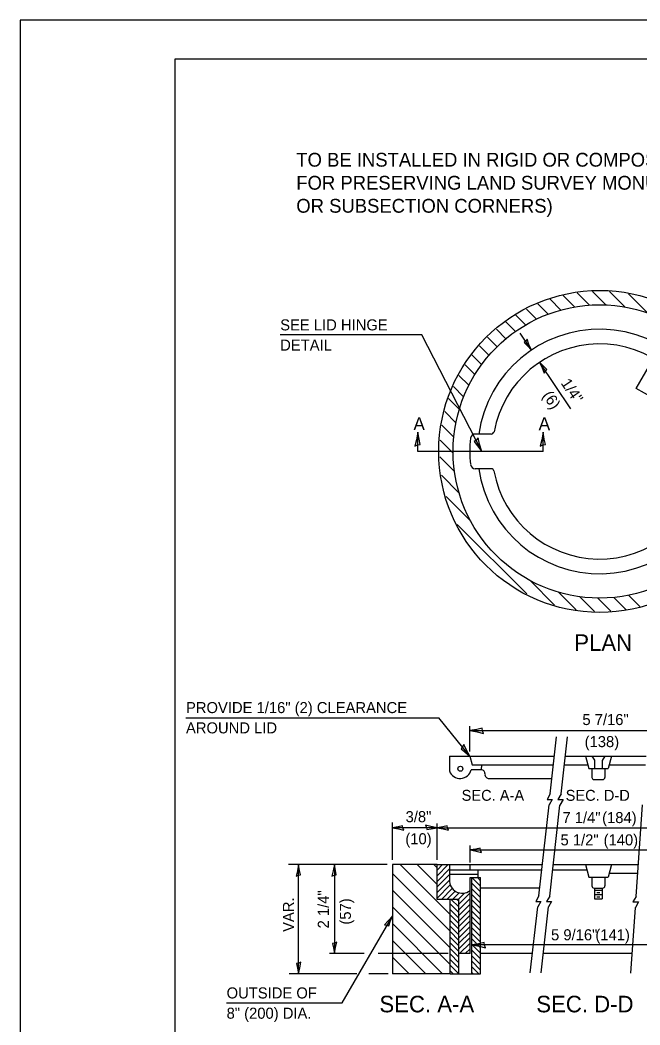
# Model space of a CAD drawing. Extents: x 99977 to 100657, y 99437 to 99877.
# Drawn here: x 99976.7 to 100136.6, y 99618 to 99877.2 of the extents above; entities that cross this region are included whole.
import ezdxf

# ---------------------------------------------------------------- set-up
doc = ezdxf.new("R2010")
doc.units = 0
for name, color, linetype in [('Design_EX_Roadway Dimensions', 7, 'Continuous'), ('Design_PR_Railroad Track', 7, 'Continuous'), ('Design_PR_Roadway Dimensions', 7, 'Continuous'), ('Design_PR_Roadway Notes', 7, 'Continuous'), ('Drainage_PR_Adjustment Items', 7, 'Continuous'), ('Level 43', 7, 'Continuous'), ('Level 8', 7, 'Continuous'), ('Removal_Items', 7, 'Continuous'), ('Sheets_50 Reference Boundary', 7, 'Continuous'), ('Sheets_General Details', 7, 'Continuous'), ('Sheets_Printer Plotting Border', 7, 'Continuous'), ('Topo_NonHighway Improvements', 7, 'Continuous')]:
    doc.layers.add(name, color=color, linetype=linetype)

msp = doc.modelspace()

# ---------------------------------------------------------------- linework, layer by layer
at = {"layer": 'Design_PR_Railroad Track'}
for p, q in [((100095.46, 99653.71), (100093.22, 99655.95)), ((100095.46, 99652.27), (100093.22, 99654.51)), ((100095.46, 99655.15), (100094.66, 99655.95)), ((100095.46, 99650.83), (100093.22, 99653.07)), ((100095.46, 99649.4), (100093.22, 99651.63)), ((100089.86, 99646.96), (100087.62, 99649.2)), ((100089.86, 99648.4), (100087.91, 99650.35)), ((100089.86, 99649.84), (100089.35, 99650.35)), ((100095.46, 99647.96), (100093.22, 99650.19)), ((100095.46, 99646.52), (100093.22, 99648.75)), ((100089.86, 99645.52), (100087.62, 99647.76)), ((100089.86, 99644.08), (100087.62, 99646.32)), ((100095.46, 99645.08), (100093.22, 99647.31)), ((100089.86, 99642.64), (100087.62, 99644.88)), ((100095.46, 99643.64), (100093.22, 99645.87)), ((100095.46, 99642.2), (100093.22, 99644.44)), ((100089.86, 99641.2), (100087.62, 99643.44)), ((100089.86, 99639.76), (100087.62, 99642.01)), ((100095.46, 99640.76), (100093.22, 99643)), ((100095.46, 99639.32), (100093.22, 99641.56)), ((100089.86, 99638.32), (100087.62, 99640.57)), ((100089.86, 99636.89), (100087.62, 99639.13)), ((100095.46, 99637.88), (100093.22, 99640.12)), ((100095.46, 99636.44), (100093.22, 99638.68)), ((100089.86, 99635.45), (100087.62, 99637.69)), ((100089.86, 99634.01), (100087.62, 99636.25)), ((100095.46, 99635), (100093.22, 99637.24)), ((100095.46, 99633.56), (100093.22, 99635.8)), ((100089.86, 99632.57), (100087.62, 99634.81)), ((100089.86, 99631.13), (100087.62, 99633.37)), ((100095.46, 99632.12), (100093.22, 99634.36)), ((100088.42, 99631.13), (100087.62, 99631.93)), ((100095.01, 99631.13), (100093.22, 99632.92)), ((100093.57, 99631.13), (100093.22, 99631.48))]:
    msp.add_line(p, q, dxfattribs=at)
at = {"layer": 'Design_PR_Roadway Notes'}
for p, q in [((100135.64, 99782.17), (100150.51, 99807.92)), ((100080.35, 99795.94), (100043.79, 99795.94)), ((100095.81, 99765.89), (100080.35, 99795.94)), ((100139.91, 99779.7), (100135.64, 99782.17)), ((100079.3, 99765.89), (100079.3, 99770.83)), ((100111.63, 99765.89), (100111.63, 99770.83)), ((100111.63, 99765.89), (100079.3, 99765.89)), ((100019.48, 99697.2), (100084.72, 99697.2)), ((100092.71, 99687.3), (100084.72, 99697.2)), ((100113.46, 99677.53), (100115.11, 99692.31)), ((100116.26, 99677.56), (100117.9, 99692.31)), ((100113.46, 99677.53), (100112.64, 99676.1)), ((100113.46, 99677.53), (100112.64, 99676.1)), ((100116.26, 99677.56), (100115.42, 99676.11)), ((100116.26, 99677.56), (100115.43, 99676.11)), ((100110.54, 99651.23), (100113.15, 99674.7)), ((100112.64, 99676.1), (100113.95, 99676.1)), ((100112.64, 99676.1), (100113.96, 99676.1)), ((100113.95, 99676.1), (100113.15, 99674.7)), ((100113.96, 99676.1), (100113.15, 99674.7)), ((100113.33, 99651.2), (100115.94, 99674.68)), ((100115.42, 99676.11), (100116.77, 99676.11)), ((100115.43, 99676.11), (100116.77, 99676.11)), ((100116.77, 99676.11), (100115.94, 99674.68)), ((100116.77, 99676.11), (100115.95, 99674.68)), ((100135.64, 99651.1), (100137.31, 99674.76)), ((100110.54, 99651.23), (100109.72, 99649.8)), ((100109.72, 99649.8), (100111.03, 99649.8)), ((100111.03, 99649.8), (100110.23, 99648.41)), ((100113.33, 99651.2), (100112.51, 99649.76)), ((100112.51, 99649.76), (100113.82, 99649.76)), ((100113.82, 99649.76), (100113.02, 99648.38)), ((100135.64, 99651.1), (100134.81, 99649.67)), ((100134.81, 99649.67), (100136.24, 99649.67)), ((100136.24, 99649.67), (100135.43, 99648.27)), ((100108.33, 99631.38), (100110.23, 99648.41)), ((100111.14, 99631.38), (100113.02, 99648.38)), ((100134.23, 99631.34), (100135.43, 99648.27)), ((100059.75, 99623.68), (100072.73, 99646.04)), ((100029.96, 99623.68), (100059.75, 99623.68))]:
    msp.add_line(p, q, dxfattribs=at)
for points in [[(100078.56, 99767.27), (100079.24, 99767.56), (100079.9, 99767.67), (100079.61, 99769.05), (100079.3, 99770.83), (100078.96, 99768.93)], [(100110.88, 99767.27), (100111.57, 99767.56), (100112.22, 99767.67), (100111.94, 99769.05), (100111.63, 99770.83), (100111.28, 99768.93)], [(100094.84, 99769.4), (100094.36, 99768.83), (100093.83, 99768.43), (100094.72, 99767.34), (100095.81, 99765.89), (100095.24, 99767.74)], [(100091.19, 99690.27), (100090.87, 99689.67), (100090.47, 99689.21), (100091.47, 99688.4), (100092.71, 99687.3), (100091.86, 99688.86)], [(100070.7, 99643.78), (100071.31, 99643.71), (100071.83, 99643.51), (100072.2, 99644.63), (100072.73, 99646.04), (100071.68, 99644.81)]]:
    msp.add_lwpolyline(points, close=True, dxfattribs=at)
at = {"layer": 'Drainage_PR_Adjustment Items'}
for p, q in [((100087.62, 99646.46), (100074.77, 99659.31)), ((100084.26, 99654.14), (100079.09, 99659.31)), ((100084.26, 99658.45), (100083.41, 99659.31)), ((100087.62, 99642.14), (100072.73, 99657.03)), ((100087.62, 99637.83), (100072.73, 99652.72)), ((100087.62, 99633.51), (100072.73, 99648.4)), ((100085.68, 99631.13), (100072.73, 99644.08)), ((100081.36, 99631.13), (100072.73, 99639.76)), ((100077.04, 99631.13), (100072.73, 99635.45))]:
    msp.add_line(p, q, dxfattribs=at)
for points in [[(100127.84, 99803.7), (100124.39, 99807.16)], [(100132.68, 99803.18), (100128.74, 99807.12)], [(100116.21, 99802.38), (100113.43, 99805.16)], [(100119.73, 99803.17), (100116.8, 99806.11)], [(100123.58, 99803.64), (100120.44, 99806.79)], [(100138.48, 99801.7), (100133.66, 99806.53)], [(100109.92, 99800.04), (100107.33, 99802.62)], [(100112.94, 99801.33), (100110.28, 99803.99)], [(100104.47, 99796.85), (100101.98, 99799.33)], [(100107.09, 99798.54), (100104.57, 99801.06)], [(100102.02, 99794.97), (100099.56, 99797.43)], [(100099.75, 99792.92), (100097.3, 99795.37)], [(100097.66, 99790.7), (100095.2, 99793.15)], [(100095.74, 99788.3), (100093.26, 99790.78)], [(100094, 99785.72), (100091.49, 99788.23)], [(100092.46, 99782.95), (100089.89, 99785.51)], [(100091.11, 99779.97), (100088.47, 99782.61)], [(100089.99, 99776.77), (100087.24, 99779.52)], [(100089.13, 99773.31), (100086.24, 99776.21)], [(100088.57, 99769.55), (100085.48, 99772.64)], [(100088.4, 99765.41), (100085.03, 99768.77)], [(100088.75, 99760.74), (100084.95, 99764.54)], [(100089.92, 99755.24), (100085.38, 99759.78)], [(100092.94, 99747.91), (100086.61, 99754.24)], [(100107.4, 99729.13), (100089.47, 99747.06)], [(100114.59, 99726.26), (100108.25, 99732.6)], [(100120.13, 99725.04), (100115.59, 99729.58)], [(100124.88, 99724.6), (100121.09, 99728.4)], [(100129.12, 99724.69), (100125.75, 99728.05)], [(100132.99, 99725.14), (100129.9, 99728.23)], [(100136.55, 99725.89), (100133.66, 99728.79)], [(100132.99, 99725.14), (100132.99, 99725.14)]]:
    msp.add_lwpolyline(points, dxfattribs=at)
at = {"layer": 'Level 43'}
for p, q in [((100108.62, 99792.05), (100105.72, 99796.37)), ((100118.82, 99776.91), (100110.74, 99788.91)), ((100092.71, 99688.47), (100092.71, 99695)), ((100092.71, 99693.88), (100156.32, 99693.88)), ((100072.73, 99660.54), (100072.73, 99670.15)), ((100084.26, 99660.54), (100084.26, 99669.95)), ((100084.26, 99668.83), (100072.73, 99668.83)), ((100084.26, 99668.83), (100167.52, 99668.83)), ((100092.77, 99659.87), (100092.77, 99664.26)), ((100092.77, 99663.08), (100159.26, 99663.08)), ((100071.42, 99659.31), (100045.91, 99659.31)), ((100048.53, 99631.13), (100048.53, 99659.31)), ((100057.76, 99659.31), (100057.76, 99636.35)), ((100158.56, 99638.59), (100093.22, 99638.59)), ((100065.45, 99636.35), (100056.5, 99636.35)), ((100087.14, 99636.35), (100069.06, 99636.35)), ((100063.53, 99631.13), (100046.12, 99631.13)), ((100071.64, 99631.13), (100066.68, 99631.13))]:
    msp.add_line(p, q, dxfattribs=at)
for points in [[(100107.48, 99794.86), (100107.14, 99794.34), (100106.74, 99793.96), (100107.58, 99793.14), (100108.62, 99792.05), (100107.98, 99793.52)], [(100111.88, 99786.1), (100112.22, 99786.62), (100112.62, 99787), (100111.78, 99787.82), (100110.74, 99788.91), (100111.38, 99787.44)], [(100096.27, 99693.13), (100095.98, 99693.82), (100095.87, 99694.48), (100094.49, 99694.19), (100092.71, 99693.88), (100094.61, 99693.53)], [(100075.69, 99668.21), (100075.45, 99668.78), (100075.36, 99669.32), (100074.21, 99669.08), (100072.73, 99668.83), (100074.31, 99668.54)], [(100081.29, 99669.45), (100081.53, 99668.88), (100081.62, 99668.33), (100082.77, 99668.57), (100084.26, 99668.83), (100082.67, 99669.11)], [(100087.23, 99668.21), (100086.99, 99668.78), (100086.89, 99669.32), (100085.74, 99669.08), (100084.26, 99668.83), (100085.84, 99668.54)], [(100095.73, 99662.45), (100095.49, 99663.02), (100095.4, 99663.57), (100094.25, 99663.33), (100092.77, 99663.08), (100094.35, 99662.79)], [(100047.91, 99656.34), (100048.48, 99656.58), (100049.03, 99656.67), (100048.79, 99657.82), (100048.53, 99659.31), (100048.24, 99657.72)], [(100057.14, 99656.34), (100057.71, 99656.58), (100058.26, 99656.67), (100058.02, 99657.82), (100057.76, 99659.31), (100057.47, 99657.72)], [(100058.38, 99639.32), (100057.81, 99639.08), (100057.27, 99638.98), (100057.51, 99637.84), (100057.76, 99636.35), (100058.05, 99637.93)], [(100096.78, 99637.85), (100096.49, 99638.53), (100096.38, 99639.19), (100095, 99638.9), (100093.22, 99638.59), (100095.12, 99638.25)], [(100049.15, 99634.1), (100048.58, 99633.85), (100048.03, 99633.76), (100048.27, 99632.61), (100048.53, 99631.13), (100048.82, 99632.71)]]:
    msp.add_lwpolyline(points, close=True, dxfattribs=at)
at = {"layer": 'Level 8'}
for p, q in [((100098.2, 99770.39), (100094.25, 99770.39)), ((100098.25, 99761.44), (100094.13, 99761.44)), ((100087.45, 99687.3), (100087.45, 99683.46)), ((100087.45, 99687.3), (100092.71, 99687.3)), ((100092.71, 99687.3), (100093.32, 99685.07)), ((100092.71, 99687.3), (100114.55, 99687.3)), ((100093.32, 99685.07), (100114.3, 99685.07)), ((100095.77, 99685.07), (100095.65, 99683.78)), ((100117.08, 99685.07), (100123.15, 99685.07)), ((100117.34, 99687.3), (100122.53, 99687.3)), ((100122.53, 99687.3), (100123.4, 99684.06)), ((100122.53, 99687.3), (100129.25, 99687.3)), ((100124.21, 99687.32), (100124.91, 99686.25)), ((100124.91, 99686.25), (100124.91, 99684.06)), ((100127.57, 99687.31), (100126.87, 99686.2)), ((100126.87, 99686.2), (100126.87, 99684.06)), ((100129.25, 99687.3), (100128.38, 99684.06)), ((100128.64, 99685.07), (100138.03, 99685.07)), ((100129.25, 99687.3), (100138.2, 99687.3)), ((100095.65, 99683.78), (100093.09, 99683.78)), ((100123.4, 99684.06), (100128.38, 99684.06)), ((100124.21, 99684.07), (100124.21, 99681.82)), ((100127.57, 99684.07), (100127.57, 99681.82)), ((100097.69, 99681.55), (100113.91, 99681.55)), ((100124.77, 99681.26), (100127.01, 99681.26)), ((100084.26, 99659.31), (100072.73, 99659.31)), ((100072.73, 99659.31), (100072.73, 99631.13)), ((100084.26, 99659.31), (100092.77, 99659.31)), ((100084.26, 99650.35), (100084.26, 99659.31)), ((100087.45, 99659.31), (100087.45, 99655.39)), ((100092.77, 99657.94), (100092.77, 99659.31)), ((100092.77, 99659.31), (100111.44, 99659.31)), ((100114.23, 99659.31), (100136.21, 99659.31)), ((100115.16, 99659.31), (100125.46, 99659.31)), ((100122.53, 99659.31), (100123.4, 99656.06)), ((100129.25, 99659.31), (100128.38, 99656.06)), ((100087.45, 99657.94), (100111.29, 99657.94)), ((100087.45, 99656.86), (100094.85, 99656.86)), ((100094.85, 99655.95), (100094.85, 99657.94)), ((100114.09, 99657.94), (100122.9, 99657.94)), ((100128.65, 99657.07), (100136.05, 99657.07)), ((100092.77, 99655.95), (100093.22, 99655.95)), ((100092.77, 99636.35), (100092.77, 99655.95)), ((100093.22, 99631.13), (100093.22, 99655.95)), ((100093.22, 99655.95), (100095.46, 99655.95)), ((100095.46, 99631.13), (100095.46, 99655.95)), ((100123.4, 99656.06), (100128.38, 99656.06)), ((100124.21, 99656.07), (100124.21, 99653.83)), ((100127.57, 99656.07), (100127.57, 99653.83)), ((100110.77, 99653.27), (100095.46, 99653.27)), ((100124.77, 99653.27), (100127.01, 99653.27)), ((100089.86, 99650.35), (100084.26, 99650.35)), ((100087.62, 99631.13), (100087.62, 99650.35)), ((100089.86, 99631.13), (100089.86, 99650.35)), ((100092.77, 99636.35), (100089.86, 99636.35)), ((100108.89, 99636.35), (100095.46, 99636.35)), ((100134.59, 99636.35), (100111.69, 99636.35)), ((100087.62, 99631.13), (100072.73, 99631.13)), ((100087.62, 99631.13), (100095.46, 99631.13))]:
    msp.add_line(p, q, dxfattribs=at)
for centre, radius in [((100126.24, 99765.89), 41.54), ((100126.24, 99765.89), 37.84), ((100090.28, 99684.04), 0.64)]:
    msp.add_circle(centre, radius, dxfattribs=at)
for centre, radius, start, end in [((100126.24, 99765.89), 27.75, 12.5212, 169.4149), ((100098.25, 99771.11), 0.721, 266.4504, 350.6205), ((100120.76, 99765.89), 28.07, 173.0012, 186.7858), ((100094.15, 99769.13), 1.26, 85.5402, 173.2641), ((100094.14, 99762.7), 1.26, 187.1393, 271.2641), ((100098.25, 99760.73), 0.705, 10.4439, 90), ((100126.24, 99765.89), 27.75, 190.4439, 347.4831), ((100090.22, 99684.48), 2.95, 200.2069, 346.2894), ((100095.6, 99682.75), 1.04, 355.8986, 87.3233), ((100097.63, 99682.54), 1, 172.4988, 273.6071), ((100124.77, 99681.82), 0.56, 180, 270), ((100127.01, 99681.82), 0.56, 270, 0), ((100090.77, 99655.25), 3.32, 177.5117, 306.9711), ((100124.77, 99653.82), 0.56, 180, 270), ((100127.01, 99653.82), 0.56, 270, 0)]:
    msp.add_arc(centre, radius, start, end, dxfattribs=at)
at = {"layer": 'Removal_Items'}
for p, q in [((100084.26, 99659.31), (100084.26, 99659.31)), ((100084.26, 99657.87), (100085.7, 99659.31)), ((100084.26, 99656.43), (100087.14, 99659.31)), ((100084.26, 99654.99), (100087.45, 99658.18)), ((100084.26, 99653.55), (100087.45, 99656.74)), ((100084.26, 99652.11), (100087.46, 99655.31)), ((100084.26, 99650.67), (100087.66, 99654.07)), ((100085.38, 99650.35), (100088.19, 99653.16)), ((100086.82, 99650.35), (100088.94, 99652.47)), ((100088.26, 99650.35), (100089.94, 99652.04)), ((100089.7, 99650.35), (100091.31, 99651.97)), ((100089.86, 99649.08), (100092.77, 99651.99)), ((100089.86, 99647.64), (100092.77, 99650.55)), ((100089.86, 99646.2), (100092.77, 99649.11)), ((100089.86, 99644.76), (100092.77, 99647.67)), ((100089.86, 99643.32), (100092.77, 99646.23)), ((100089.86, 99641.88), (100092.77, 99644.79)), ((100089.86, 99640.44), (100092.77, 99643.35)), ((100089.86, 99639), (100092.77, 99641.91)), ((100089.86, 99637.56), (100092.77, 99640.47)), ((100090.09, 99636.35), (100092.77, 99639.03)), ((100091.53, 99636.35), (100092.77, 99637.59))]:
    msp.add_line(p, q, dxfattribs=at)
at = {"layer": 'Sheets_50 Reference Boundary'}
msp.add_lwpolyline([(100016.67, 99867.16), (100646.67, 99867.16), (100646.67, 99467.17), (100016.67, 99467.17)], close=True, dxfattribs=at)
at = {"layer": 'Sheets_General Details'}
for p, q in [((99976.67, 99877.17), (99976.67, 99437.17)), ((100656.67, 99877.17), (99976.67, 99877.17))]:
    msp.add_line(p, q, dxfattribs=at)
msp.add_lwpolyline([(100016.67, 99867.17), (100646.67, 99867.17), (100646.67, 99447.17), (100016.67, 99447.17)], close=True, dxfattribs=at)
at = {"layer": 'Sheets_Printer Plotting Border'}
msp.add_lwpolyline([(99976.67, 99437.17), (100656.67, 99437.17), (100656.67, 99877.17), (99976.67, 99877.17)], close=True, dxfattribs=at)
at = {"layer": 'Topo_NonHighway Improvements'}
for p, q in [((100124.91, 99653.27), (100124.91, 99650.47)), ((100124.91, 99652.7), (100126.87, 99652.7)), ((100124.91, 99651.59), (100126.87, 99651.59)), ((100125.47, 99653.27), (100126.3, 99653.27)), ((100125.47, 99652.14), (100126.3, 99652.14)), ((100126.87, 99653.27), (100126.87, 99650.47)), ((100124.91, 99650.47), (100126.87, 99650.47)), ((100125.47, 99651.02), (100126.3, 99651.02))]:
    msp.add_line(p, q, dxfattribs=at)
for start, end in [(5.4486, 171.7934), (188.1036, 354.535)]:
    msp.add_arc((100126.24, 99765.89), 31.54, start, end, dxfattribs=at)

# ---------------------------------------------------------------- texts
at = {"layer": 'Design_EX_Roadway Dimensions'}
for s, p in [('TO BE INSTALLED IN RIGID OR COMPOSITE PAVEMENT', (100047.94, 99839.36)), ('FOR PRESERVING LAND SURVEY MONUMENTS (SECTION', (100047.94, 99833.42)), ('OR SUBSECTION CORNERS)', (100047.94, 99827.48))]:
    msp.add_text(s, height=3.5625, dxfattribs=at).set_placement(p)
at = {"layer": 'Design_PR_Roadway Dimensions'}
for s, rotation, p in [('1/4"', 303.9586, (100116.08, 99783.53)), ('(6)', 303.9586, (100111.36, 99780.34)), ('2 1/4"', 90, (100056.34, 99642.85)), ('VAR.', 90, (100047.34, 99641.95)), ('(57)', 90, (100062.04, 99643.83))]:
    msp.add_text(s, height=2.85, rotation=rotation, dxfattribs=at).set_placement(p)
for s, p in [('5 7/16"', (100121.77, 99695.31)), ('(138)', (100122.35, 99689.61)), ('3/8"', (100076.15, 99670.25)), ('7 1/4"', (100116.62, 99670.02)), ('(184)', (100126.86, 99670.02)), ('(10)', (100076.09, 99664.55)), ('5 1/2"', (100116.12, 99664.27)), ('(140)', (100127.24, 99664.27)), ('5 9/16"', (100113.68, 99639.78)), ('(141)', (100125.12, 99639.78))]:
    msp.add_text(s, height=2.85, dxfattribs=at).set_placement(p)
at = {"layer": 'Design_PR_Roadway Notes'}
for s, height, p in [('SEE LID HINGE', 2.85, (100043.79, 99797.12)), ('DETAIL', 2.85, (100043.79, 99791.9)), ('A', 3.29, (100078.18, 99771.4)), ('A', 3.36, (100110.46, 99771.37)), ('PLAN', 4.275, (100119.67, 99714.43)), ('PROVIDE 1/16" (2) CLEARANCE', 2.85, (100019.48, 99698.39)), ('AROUND LID', 2.85, (100019.48, 99693.16)), ('SEC. A-A', 2.821, (100090.6, 99675.77)), ('SEC. D-D', 2.821, (100117.45, 99675.77)), ('OUTSIDE OF', 2.85, (100029.96, 99624.78)), ('SEC. A-A', 4.275, (100069.39, 99621.2)), ('SEC. D-D', 4.275, (100109.87, 99621.2)), ('8" (200) DIA.', 2.85, (100029.96, 99619.55))]:
    msp.add_text(s, height=height, dxfattribs=at).set_placement(p)

doc.saveas('drawing.dxf')
